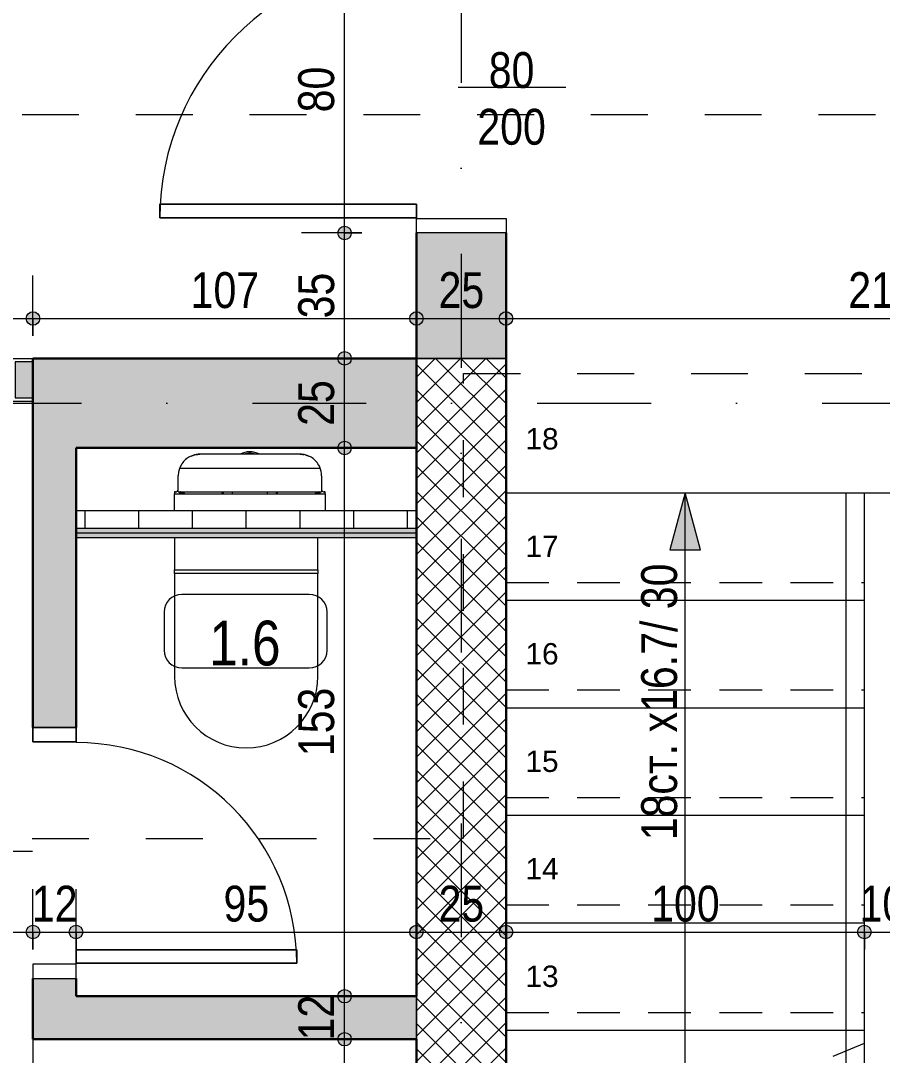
# Model space of a CAD drawing. Header units: centimetres. Extents: x -78 to 2009, y -1466 to 320.
# Drawn here: x 573.7 to 814.1, y -1096.1 to -807.3 of the extents above; entities that cross this region are included whole.
import ezdxf

# ---------------------------------------------------------------- set-up
doc = ezdxf.new("R2010")
doc.units = ezdxf.units.CM
for name, pattern in [('Dash', [31.75, 15.875, -15.875]), ('Dash dot', [79.375, 31.75, -23.8125, 0, -23.8125]), ('Overhead', [19.84375, 11.90625, -7.9375])]:
    doc.linetypes.add(name, pattern=pattern)
for name, color, linetype, lineweight in [('A-ANNO-DIMS', 7, 'Continuous', 9), ('A-ANNO-DIMS-50', 7, 'Continuous', 9), ('A-AREA-IDEN', 7, 'Continuous', 9), ('A-DETL-MBND', 7, 'Continuous', 9), ('A-DOOR', 7, 'Continuous', 9), ('A-DOOR-FRAM', 7, 'Continuous', 15), ('A-DOOR-IDEN', 7, 'Continuous', 9), ('A-FLOR', 7, 'Continuous', 9), ('A-FLOR-HRAL', 7, 'Continuous', 9), ('A-FLOR-OVHD', 7, 'Overhead', 9), ('A-GLAZ-CWMG', 7, 'Continuous', 9), ('A-WALL', 7, 'Continuous', 9), ('A-WALL-FNSH', 7, 'Continuous', 9), ('A-WALL-PATT', 7, 'Continuous', 9), ('G-ANNO-SYMB', 7, 'Continuous', 9), ('P-SANR-FIXT', 7, 'Continuous', 9), ('S-COLS', 7, 'Continuous', 9), ('S-GRID', 7, 'Continuous', 9), ('S-STRS', 7, 'Continuous', 9), ('S-STRS-ANNO', 7, 'Continuous', 9), ('S-STRS-IDEN', 7, 'Continuous', 9)]:
    doc.layers.add(name, color=color, linetype=linetype, lineweight=lineweight)
doc.styles.add('Arial', font='arial.ttf', dxfattribs={"height": 5.953125})
doc.styles.add('Arial Narrow', font='ARIALN.TTF', dxfattribs={"height": 12.5})
doc.styles.add('Arial Narrow_1', font='ARIALN.TTF', dxfattribs={"height": 10})
doc.styles.add('Arial Narrow_3', font='ARIALN.TTF', dxfattribs={"height": 10})
doc.dimstyles.new('TEC_DIM', dxfattribs={"dimscale": 30.48, "dimtxt": 10.23431, "dimasz": 0.492126, "dimexe": 0.393701, "dimexo": 0.246063, "dimgap": 0, "dimtad": 1, "dimdec": 0, "dimzin": 0, "dimdsep": 46, "dimtxsty": 'Arial Narrow_3', "dimblk1": 'DOTSMALL', "dimblk2": 'DOTSMALL', "dimsah": 1, "dimcen": 0.09, "dimazin": 0, "dimtfac": 1, "dimtdec": 4, "dimtix": 1, "dimtmove": 0, "dimatfit": 3, "dimfxl": 0, "dimtvp": 1, "dimtolj": 1, "dimtzin": 0, "dimarcsym": 0})

# ---------------------------------------------------------------- blocks, each defined once
blk = doc.blocks.new('TEC_DOOR-INT - 80x200-2358332-НИВО 1')
at = {"layer": 'A-DOOR', "lineweight": 15}
for p, q in [((32, -12.5), (35.8, -12.5)), ((32, -84.1), (32, -12.5)), ((32, -12.5), (32, -84.1)), ((35.8, -12.5), (32, -12.5)), ((35.8, -12.5), (35.8, -84.1)), ((35.8, -84.1), (35.8, -12.5)), ((35.8, -84.1), (32, -84.1)), ((32, -84.1), (35.8, -84.1))]:
    blk.add_line(p, q, dxfattribs=at)
at = {"layer": 'A-DOOR'}
blk.add_arc((35.8, -12.5), 71.6, 180, 270, dxfattribs=at)
at = {"layer": 'A-DOOR-FRAM'}
for p, q in [((-40, -12.5), (-40, 12.5)), ((-40, 12.5), (-36, 12.5)), ((-36, 12.5), (-40, 12.5)), ((-40, 12.5), (-40, -12.5)), ((-36, 12.5), (-36, -12.5)), ((-36, -12.5), (-36, 12.5)), ((36, 12.5), (40, 12.5)), ((36, -12.5), (36, 12.5)), ((36, -12.5), (36, 12.5)), ((36, 12.5), (40, 12.5)), ((40, 12.5), (40, -12.5)), ((40, 12.5), (40, -12.5)), ((-36, -12.5), (-40, -12.5)), ((-40, -12.5), (-36, -12.5)), ((40, -12.5), (36, -12.5)), ((40, -12.5), (36, -12.5))]:
    blk.add_line(p, q, dxfattribs=at)
blk = doc.blocks.new('TEC_DOOR-INT - 70x200-2358333-НИВО 1')
at = {"layer": 'A-DOOR', "lineweight": 15}
for p, q in [((27, 67.6), (27, 6)), ((30.8, 67.6), (27, 67.6)), ((27, 6), (27, 67.6)), ((27, 67.6), (30.8, 67.6)), ((30.8, 6), (30.8, 67.6)), ((30.8, 67.6), (30.8, 6)), ((27, 6), (30.8, 6)), ((30.8, 6), (27, 6))]:
    blk.add_line(p, q, dxfattribs=at)
at = {"layer": 'A-DOOR'}
blk.add_arc((30.8, 6), 61.6, 90, 180, dxfattribs=at)
at = {"layer": 'A-DOOR-FRAM'}
for p, q in [((-31, 6), (-35, 6)), ((-35, 6), (-35, -6)), ((-35, -6), (-35, 6)), ((-35, 6), (-31, 6)), ((-31, -6), (-31, 6)), ((-31, 6), (-31, -6)), ((35, 6), (31, 6)), ((31, 6), (31, -6)), ((31, 6), (31, -6)), ((35, 6), (31, 6)), ((35, -6), (35, 6)), ((35, -6), (35, 6)), ((-35, -6), (-31, -6)), ((-31, -6), (-35, -6)), ((31, -6), (35, -6)), ((31, -6), (35, -6))]:
    blk.add_line(p, q, dxfattribs=at)
blk = doc.blocks.new('WC 01 - WC-2236030-НИВО 1')
at = {"layer": 'P-SANR-FIXT'}
for p, q in [((-20, 36.7), (-20, 27.7)), ((20, 27.7), (20, 36.7)), ((-20, 27.7), (20, 27.7)), ((-20, 26.7), (-20, 27.7)), ((20, 26.7), (-20, 26.7)), ((-20, 26.7), (-20, -2)), ((20, 27.7), (20, 26.7)), ((20, -2), (20, 26.7))]:
    blk.add_line(p, q, dxfattribs=at)
blk.add_arc((0, -2), 20, 180, 360, dxfattribs=at)
blk = doc.blocks.new('СИСТЕМА ЗА ВГРАЖДАНЕ GROHE - Rapid_SL_38675001-2232490-НИВО 1')
at = {"layer": 'P-SANR-FIXT'}
for p, q in [((651.68, -928.34), (623.68, -928.34)), ((657.34, -932.34), (618.02, -932.34)), ((617.61, -938.34), (617.61, -934.34)), ((617.68, -934.34), (617.61, -934.34)), ((657.68, -934.34), (657.68, -938.34)), ((617.61, -938.84), (617.61, -938.34)), ((657.68, -938.34), (657.68, -938.84)), ((616.91, -938.84), (616.64, -938.84)), ((616.64, -938.84), (616.64, -939.34)), ((616.64, -939.34), (658.64, -939.34)), ((616.64, -944.09), (616.64, -939.34)), ((617.61, -938.84), (657.68, -938.84)), ((619.44, -939.19), (618.09, -939.19)), ((619.44, -939.34), (619.44, -939.19)), ((629.86, -938.82), (629.86, -939.34)), ((630.07, -938.82), (630.24, -938.82)), ((630.24, -938.82), (632.7, -938.82)), ((630.24, -938.82), (630.24, -939.34)), ((632.7, -938.82), (642.5, -938.82)), ((632.7, -938.82), (632.7, -939.34)), ((642.5, -938.82), (644.97, -938.82)), ((642.5, -938.82), (642.5, -939.34)), ((644.97, -938.82), (645.15, -938.82)), ((644.97, -938.82), (644.97, -939.34)), ((645.36, -939.34), (645.36, -938.82)), ((657.2, -939.19), (655.84, -939.19)), ((655.84, -939.19), (655.84, -939.34)), ((658.64, -938.84), (658.38, -938.84)), ((658.64, -939.34), (658.64, -938.84)), ((658.64, -939.34), (658.64, -944.09))]:
    blk.add_line(p, q, dxfattribs=at)
for centre, radius, start, end in [((623.68, -934.34), 6, 123.5573, 153.7897), ((623.68, -934.34), 6, 125.5088, 129.1323), ((637.64, -933.45), 5.8, 90, 117.5667), ((637.64, -933.45), 5.38, 90, 103.0464), ((637.64, -933.45), 5.8, 62.3078, 90), ((637.64, -933.45), 5.38, 76.9536, 90), ((651.68, -934.34), 6, 26.2103, 56.4427), ((651.68, -934.34), 6, 50.8677, 54.4912), ((623.68, -934.34), 6, 137.8843, 141.5756), ((651.68, -934.34), 6, 38.4244, 42.1157), ((623.68, -934.34), 6, 165.5225, 180), ((623.68, -934.34), 6, 166.7113, 167.567), ((651.68, -934.34), 6, 360, 14.4775), ((651.68, -934.34), 6, 12.433, 13.2887), ((616.91, -938.13), 0.706, 270, 352.3719), ((658.38, -938.13), 0.706, 187.6281, 270), ((617.86, -939.09), 0.25, 336.4218, 0), ((618.36, -939.09), 0.25, 90, 180), ((618.36, -939.09), 0.25, 90, 120), ((656.93, -939.09), 0.25, 60, 90), ((656.93, -939.09), 0.25, 0, 90), ((657.43, -939.09), 0.25, 180, 203.5782)]:
    blk.add_arc(centre, radius, start, end, dxfattribs=at)
for points in [[(623.68, -928.34), (623.52, -928.34), (623.19, -928.35), (622.71, -928.41), (622.23, -928.51), (621.75, -928.65), (621.27, -928.83), (620.81, -929.06), (620.51, -929.24), (620.36, -929.34)], [(621.28, -928.84), (621.39, -928.79), (621.62, -928.7), (621.96, -928.59), (622.18, -928.53), (622.3, -928.5)], [(622.64, -928.43), (622.99, -928.37), (623.33, -928.34), (623.68, -928.34)], [(651.68, -928.34), (651.8, -928.34), (652.03, -928.34), (652.37, -928.37), (652.6, -928.41), (652.72, -928.43)], [(653.06, -928.5), (653.18, -928.53), (653.41, -928.59), (653.75, -928.7), (653.97, -928.79), (654.08, -928.84)], [(657.49, -932.84), (657.48, -932.8), (657.46, -932.73), (657.43, -932.62), (657.4, -932.53), (657.37, -932.45), (657.35, -932.38), (657.34, -932.35), (657.34, -932.34), (657.34, -932.34)]]:
    blk.add_open_spline(points, degree=3, dxfattribs=at)
for points, knots in [([(655, -929.34), (654.85, -929.24), (654.55, -929.06), (654.09, -928.83), (653.61, -928.65), (652.81, -928.41), (652.17, -928.34), (651.68, -928.34)], [0, 0, 0, 0, 0.142857, 0.285714, 0.428571, 0.571429, 1, 1, 1, 1]), ([(618.02, -932.34), (618.02, -932.34), (618.02, -932.35), (618.01, -932.38), (617.99, -932.45), (617.96, -932.52), (617.94, -932.59), (617.93, -932.63), (617.9, -932.71), (617.89, -932.78), (617.87, -932.84)], [0, 0, 0, 0, 0.142857, 0.285714, 0.428571, 0.571429, 0.678571, 0.732143, 0.785714, 1, 1, 1, 1]), ([(618.3, -931.69), (618.27, -931.73), (618.23, -931.82), (618.15, -932), (618.08, -932.18), (618.03, -932.31), (618.02, -932.34), (618.02, -932.34)], [0, 0, 0, 0, 0.142857, 0.285714, 0.571429, 0.785714, 1, 1, 1, 1]), ([(657.34, -932.34), (657.34, -932.34), (657.32, -932.29), (657.26, -932.13), (657.21, -932), (657.18, -931.94), (657.14, -931.84), (657.1, -931.76), (657.06, -931.69)], [0, 0, 0, 0, 0.285714, 0.571429, 0.678571, 0.732143, 0.785714, 1, 1, 1, 1])]:
    blk.add_open_spline(points, degree=3, knots=knots, dxfattribs=at)
blk = doc.blocks.new('Rectangular Mullion - TEC_DOGRAMA_TERASI_EX-2486685-НИВО 1')
at = {"layer": 'A-GLAZ-CWMG', "true_color": 0xc0c0c0}
blk.add_hatch(color=9, dxfattribs=at).paths.add_polyline_path([(0, -5), (0, 5), (-5, 5), (-5, -5)])
at = {"layer": 'A-GLAZ-CWMG', "lineweight": 15}
for p, q in [((0, 5), (-5, 5)), ((-5, 5), (-5, -5)), ((0, -5), (0, 5)), ((-5, -5), (0, -5))]:
    blk.add_line(p, q, dxfattribs=at)
blk = doc.blocks.new('Railing - Railing-2455743-НИВО 1')
at = {"layer": 'A-FLOR-HRAL'}
for p, q in [((804.06, -939.1), (809.14, -939.1)), ((804.06, -1109.74), (804.06, -939.1)), ((809.14, -1109.74), (809.14, -939.1)), ((819.14, -939.1), (819.14, -1109.74)), ((824.22, -939.1), (824.22, -1109.74)), ((804.06, -1116.67), (804.06, -1109.74)), ((809.14, -1111.59), (809.14, -1109.74)), ((819.14, -1109.74), (819.14, -1111.59)), ((824.22, -1109.74), (824.22, -1116.67)), ((819.14, -1111.59), (809.14, -1111.59)), ((807.53, -1116.67), (804.06, -1116.67)), ((820.76, -1116.67), (807.53, -1116.67)), ((824.22, -1116.67), (820.76, -1116.67))]:
    blk.add_line(p, q, dxfattribs=at)
blk = doc.blocks.new('TEC - ДУШ КАБИНА - ДУШ 107x90 пита-2380437-НИВО 1')
at = {"layer": 'A-DETL-MBND'}
for p, q in [((107, -45), (107, 45)), ((0, -45), (107, -45))]:
    blk.add_line(p, q, dxfattribs=at)
at = {"layer": 'P-SANR-FIXT'}
for p, q in [((20, 45), (0, 45)), ((20, 45), (0, 45)), ((23.87, 11.5), (23.87, -13.5)), ((48.87, 11.5), (23.87, 11.5)), ((48.87, -13.5), (48.87, 11.5)), ((1.5, 8.5), (0, 8.5)), ((1.5, -8.5), (1.5, 8.5)), ((2.05, 1.9), (1.5, 1.9)), ((2.05, 2.31), (2.05, -2.31)), ((4.76, 2.31), (2.05, 2.31)), ((4.76, -2.31), (4.76, 2.31)), ((2.05, -1.9), (1.5, -1.9)), ((2.05, -2.31), (4.76, -2.31)), ((0, -8.5), (1.5, -8.5)), ((23.87, -13.5), (48.87, -13.5))]:
    blk.add_line(p, q, dxfattribs=at)
for centre, radius in [((24.17, 9.2), 0.22), ((25.77, 10.52), 0.22), ((26.93, 8.93), 0.22), ((28.03, 9.59), 0.22), ((28.7, 11.19), 0.22), ((30.85, 9.59), 0.22), ((33.39, 10.19), 0.22), ((35.26, 11.19), 0.22), ((35.43, 9.2), 0.22), ((37.03, 10.52), 0.22), ((38.19, 8.93), 0.22), ((39.29, 9.59), 0.22), ((39.95, 11.19), 0.22), ((42.1, 9.59), 0.22), ((42.47, 10.19), 0.22), ((44.34, 11.19), 0.22), ((44.51, 9.2), 0.22), ((46.11, 10.52), 0.22), ((47.26, 8.93), 0.22), ((48.37, 9.59), 0.22), ((24.23, 6.5), 0.22), ((27.04, 6.94), 0.22), ((28.26, 7.6), 0.22), ((29.85, 7.6), 0.22), ((29.96, 5.84), 0.22), ((31.12, 6.12), 0.22), ((34.33, 6.39), 0.22), ((34.49, 8.21), 0.22), ((35.48, 6.5), 0.22), ((38.3, 6.94), 0.22), ((39.51, 7.6), 0.22), ((41.11, 7.6), 0.22), ((41.22, 5.84), 0.22), ((42.38, 6.12), 0.22), ((43.4, 6.39), 0.22), ((43.57, 8.21), 0.22), ((44.56, 6.5), 0.22), ((47.37, 6.94), 0.22), ((48.59, 7.6), 0.22), ((24.62, 4.02), 0.22), ((30.13, 3.41), 0.22), ((31.84, 3.47), 0.22), ((32.89, 5.29), 0.22), ((33, 4.52), 0.22), ((34.93, 5.07), 0.22), ((35.04, 3.41), 0.22), ((35.87, 4.02), 0.22), ((41.38, 3.41), 0.22), ((42.08, 4.52), 0.22), ((43.09, 3.47), 0.22), ((44.01, 5.07), 0.22), ((44.12, 3.41), 0.22), ((44.14, 5.29), 0.22), ((44.95, 4.02), 0.22), ((53.5, -0.5), 4.5), ((3.95, 0), 0.19), ((24.56, 2.59), 0.22), ((24.56, 0.93), 0.22), ((26.16, 2.59), 0.22), ((27.76, 1.16), 0.22), ((27.98, 2.53), 0.22), ((29.52, 0.77), 0.22), ((30.85, 2.04), 0.22), ((31.84, 0.38), 0.22), ((32.84, 1.21), 0.22), ((33.28, 0.05), 0.22), ((35.81, 2.59), 0.22), ((35.81, 0.93), 0.22), ((37.41, 2.59), 0.22), ((39.01, 1.16), 0.22), ((39.23, 2.53), 0.22), ((40.78, 0.77), 0.22), ((41.92, 1.21), 0.22), ((42.1, 2.04), 0.22), ((42.36, 0.05), 0.22), ((43.09, 0.38), 0.22), ((44.89, 2.59), 0.22), ((44.89, 0.93), 0.22), ((46.49, 2.59), 0.22), ((48.09, 1.16), 0.22), ((48.31, 2.53), 0.22), ((24.01, -0.35), 0.22), ((24.17, -2.33), 0.22), ((25.11, -0.39), 0.22), ((25.77, -1.01), 0.22), ((26.93, -2.61), 0.22), ((27.76, -1.49), 0.22), ((28.03, -1.94), 0.22), ((28.7, -0.35), 0.22), ((29.14, -1.49), 0.22), ((30.35, -1.49), 0.22), ((30.85, -1.95), 0.22), ((32.39, -1.49), 0.22), ((33.39, -1.34), 0.22), ((35.26, -0.35), 0.22), ((35.43, -2.33), 0.22), ((36.37, -0.39), 0.22), ((37.03, -1.01), 0.22), ((38.19, -2.61), 0.22), ((39.01, -1.49), 0.22), ((39.29, -1.94), 0.22), ((39.95, -0.35), 0.22), ((40.39, -1.49), 0.22), ((41.6, -1.49), 0.22), ((42.1, -1.95), 0.22), ((42.47, -1.34), 0.22), ((43.65, -1.49), 0.22), ((44.34, -0.35), 0.22), ((44.51, -2.33), 0.22), ((45.44, -0.39), 0.22), ((46.11, -1.01), 0.22), ((47.26, -2.61), 0.22), ((48.09, -1.49), 0.22), ((48.37, -1.94), 0.22), ((24.23, -5.03), 0.22), ((27.04, -4.59), 0.22), ((28.26, -3.93), 0.22), ((29.85, -3.93), 0.22), ((29.96, -5.69), 0.22), ((31.12, -5.42), 0.22), ((34.33, -5.14), 0.22), ((34.49, -3.32), 0.22), ((35.48, -5.03), 0.22), ((38.3, -4.59), 0.22), ((39.51, -3.93), 0.22), ((41.11, -3.93), 0.22), ((41.22, -5.69), 0.22), ((42.38, -5.42), 0.22), ((43.4, -5.14), 0.22), ((43.57, -3.32), 0.22), ((44.56, -5.03), 0.22), ((47.37, -4.59), 0.22), ((48.59, -3.93), 0.22), ((24.62, -7.51), 0.22), ((30.13, -8.12), 0.22), ((31.84, -8.06), 0.22), ((32.89, -6.24), 0.22), ((33, -7.01), 0.22), ((34.93, -6.46), 0.22), ((35.04, -8.12), 0.22), ((35.87, -7.51), 0.22), ((41.38, -8.12), 0.22), ((42.08, -7.01), 0.22), ((43.09, -8.06), 0.22), ((44.01, -6.46), 0.22), ((44.12, -8.12), 0.22), ((44.14, -6.24), 0.22), ((44.95, -7.51), 0.22), ((24.56, -8.94), 0.22), ((24.56, -10.6), 0.22), ((26.16, -8.94), 0.22), ((27.76, -10.38), 0.22), ((27.98, -9), 0.22), ((29.52, -10.76), 0.22), ((30.85, -9.5), 0.22), ((31.84, -11.15), 0.22), ((32.84, -10.32), 0.22), ((33.28, -11.48), 0.22), ((35.81, -8.94), 0.22), ((35.81, -10.6), 0.22), ((37.41, -8.94), 0.22), ((39.01, -10.38), 0.22), ((39.23, -9), 0.22), ((40.78, -10.76), 0.22), ((41.92, -10.32), 0.22), ((42.1, -9.5), 0.22), ((42.36, -11.48), 0.22), ((43.09, -11.15), 0.22), ((44.89, -8.94), 0.22), ((44.89, -10.6), 0.22), ((46.49, -8.94), 0.22), ((48.09, -10.38), 0.22), ((48.31, -9), 0.22), ((25.11, -11.92), 0.22), ((27.76, -13.02), 0.22), ((29.14, -13.02), 0.22), ((30.35, -13.02), 0.22), ((32.39, -13.02), 0.22), ((36.37, -11.92), 0.22), ((39.01, -13.02), 0.22), ((40.39, -13.02), 0.22), ((41.6, -13.02), 0.22), ((43.65, -13.02), 0.22), ((45.44, -11.92), 0.22), ((48.09, -13.02), 0.22)]:
    blk.add_circle(centre, radius, dxfattribs=at)
for centre, start, end in [((24.01, 11.19), 229.8884, 130.1116), ((49.03, 11.19), 137.3417, 222.6583), ((23.68, 5.07), 329.3889, 30.6111), ((23.79, 3.41), 290.8766, 69.1234), ((49.03, -0.35), 137.3417, 222.6583), ((23.68, -6.46), 329.3889, 30.6111), ((23.79, -8.12), 290.8766, 69.1234)]:
    blk.add_arc(centre, 0.22, start, end, dxfattribs=at)
blk = doc.blocks.new('TEC_ROOM_TAG - TEC_ROOM_TAG-32046-НИВО 1')
at = {"layer": 'A-AREA-IDEN'}
for p, q in [((0.3718, 0.1968), (-0.3391, 0.1968)), ((-0.4391, 0.0968), (-0.4391, -0.1143)), ((0.4718, -0.1143), (0.4718, 0.0968)), ((-0.3391, -0.2143), (0.3718, -0.2143))]:
    blk.add_line(p, q, dxfattribs=at)
for centre, start, end in [((-0.3391, 0.0968), 90, 180), ((0.3718, 0.0968), 360, 90), ((-0.3391, -0.1143), 180, 270), ((0.3718, -0.1143), 270, 360)]:
    blk.add_arc(centre, 0.1, start, end, dxfattribs=at)
blk = doc.blocks.new('TEC_DOOR_TAG - TEC_DOOR_TAG-22318-НИВО 1')
at = {"layer": 'A-DOOR-IDEN'}
blk.add_line((-0.0145, -0.0167), (-0.0145, 0.5833), dxfattribs=at)
blk = doc.blocks.new('DIMBLOCK52-НИВО 1')
at = {"layer": 'A-ANNO-DIMS-50', "transparency": 16777216}
h = blk.add_hatch(color=256, dxfattribs=at)
edge = h.paths.add_edge_path()
edge.add_arc((124.14, -1408.87), 1.88, 0, 360)
h = blk.add_hatch(color=256, dxfattribs=at)
edge = h.paths.add_edge_path()
edge.add_arc((1799.14, -1408.87), 1.88, 0, 360)
for p, q in [((1799.14, -821.59), (1799.14, -1420.87)), ((1799.14, -1408.87), (1799.14, -821.59)), ((124.14, -954.09), (124.14, -1420.87)), ((124.14, -1408.87), (124.14, -954.09)), ((124.14, -1408.87), (1799.14, -1408.87))]:
    blk.add_line(p, q, dxfattribs=at)
for centre in [(124.14, -1408.87), (1799.14, -1408.87)]:
    blk.add_circle(centre, 1.88, dxfattribs=at)
at = {"layer": 'A-ANNO-DIMS-50', "color": 0, "transparency": 16777216, "insert": (948.97, -1395.94), "char_height": 10, "width": 30.4105, "attachment_point": 1, "line_spacing_factor": 0.974696, "style": 'Arial Narrow_3'}
blk.add_mtext('1675', dxfattribs=at)
blk = doc.blocks.new('_DotSmall')
at = {"color": 0, "linetype": 'ByBlock', "const_width": 0.5}
blk.add_lwpolyline([(-0.0625, 0, 1), (0.0625, 0, 1)], format="xyb", close=True, dxfattribs=at)
blk = doc.blocks.new('DIMBLOCK189-НИВО 1')
at = {"layer": 'A-ANNO-DIMS-50', "transparency": 16777216}
h = blk.add_hatch(color=256, dxfattribs=at)
edge = h.paths.add_edge_path()
edge.add_arc((664.09, -1091.59), 1.88, 0, 360)
h = blk.add_hatch(color=256, dxfattribs=at)
edge = h.paths.add_edge_path()
edge.add_arc((664.09, -1181.59), 1.88, 0, 360)
for p, q in [((668.93, -1091.59), (652.09, -1091.59)), ((664.09, -1181.59), (664.09, -1091.59)), ((664.09, -1091.59), (668.93, -1091.59)), ((668.93, -1181.59), (652.09, -1181.59)), ((664.09, -1181.59), (668.93, -1181.59))]:
    blk.add_line(p, q, dxfattribs=at)
for centre in [(664.09, -1091.59), (664.09, -1181.59)]:
    blk.add_circle(centre, 1.88, dxfattribs=at)
at = {"layer": 'A-ANNO-DIMS-50', "color": 0, "transparency": 16777216, "insert": (651.16, -1142.92), "char_height": 10, "width": 15.2053, "attachment_point": 1, "rotation": 90, "line_spacing_factor": 0.974696, "style": 'Arial Narrow_3'}
blk.add_mtext('90', dxfattribs=at)
blk = doc.blocks.new('DIMBLOCK190-НИВО 1')
at = {"layer": 'A-ANNO-DIMS-50', "transparency": 16777216}
h = blk.add_hatch(color=256, dxfattribs=at)
edge = h.paths.add_edge_path()
edge.add_arc((664.09, -1079.59), 1.88, 0, 360)
h = blk.add_hatch(color=256, dxfattribs=at)
edge = h.paths.add_edge_path()
edge.add_arc((664.09, -1091.59), 1.88, 0, 360)
for p, q in [((668.93, -1079.59), (652.09, -1079.59)), ((664.09, -1091.59), (664.09, -1079.59)), ((664.09, -1079.59), (668.93, -1079.59)), ((668.93, -1091.59), (652.09, -1091.59)), ((664.09, -1091.59), (668.93, -1091.59))]:
    blk.add_line(p, q, dxfattribs=at)
for centre in [(664.09, -1079.59), (664.09, -1091.59)]:
    blk.add_circle(centre, 1.88, dxfattribs=at)
at = {"layer": 'A-ANNO-DIMS-50', "color": 0, "transparency": 16777216, "insert": (651.16, -1091.92), "char_height": 10, "width": 15.2053, "attachment_point": 1, "rotation": 90, "line_spacing_factor": 0.974696, "style": 'Arial Narrow_3'}
blk.add_mtext('12', dxfattribs=at)
blk = doc.blocks.new('DIMBLOCK191-НИВО 1')
at = {"layer": 'A-ANNO-DIMS-50', "transparency": 16777216}
h = blk.add_hatch(color=256, dxfattribs=at)
edge = h.paths.add_edge_path()
edge.add_arc((664.09, -926.59), 1.88, 0, 360)
h = blk.add_hatch(color=256, dxfattribs=at)
edge = h.paths.add_edge_path()
edge.add_arc((664.09, -1079.59), 1.88, 0, 360)
for p, q in [((668.93, -926.59), (652.09, -926.59)), ((664.09, -1079.59), (664.09, -926.59)), ((664.09, -926.59), (668.93, -926.59)), ((668.93, -1079.59), (652.09, -1079.59)), ((664.09, -1079.59), (668.93, -1079.59))]:
    blk.add_line(p, q, dxfattribs=at)
for centre in [(664.09, -926.59), (664.09, -1079.59)]:
    blk.add_circle(centre, 1.88, dxfattribs=at)
at = {"layer": 'A-ANNO-DIMS-50', "color": 0, "transparency": 16777216, "insert": (651.16, -1012.59), "char_height": 10, "width": 22.8079, "attachment_point": 1, "rotation": 90, "line_spacing_factor": 0.974696, "style": 'Arial Narrow_3'}
blk.add_mtext('153', dxfattribs=at)
blk = doc.blocks.new('DIMBLOCK192-НИВО 1')
at = {"layer": 'A-ANNO-DIMS-50', "transparency": 16777216}
h = blk.add_hatch(color=256, dxfattribs=at)
edge = h.paths.add_edge_path()
edge.add_arc((664.09, -901.59), 1.88, 0, 360)
h = blk.add_hatch(color=256, dxfattribs=at)
edge = h.paths.add_edge_path()
edge.add_arc((664.09, -926.59), 1.88, 0, 360)
for p, q in [((668.93, -901.59), (652.09, -901.59)), ((664.09, -926.59), (664.09, -901.59)), ((664.09, -901.59), (668.93, -901.59)), ((668.93, -926.59), (652.09, -926.59)), ((664.09, -926.59), (668.93, -926.59))]:
    blk.add_line(p, q, dxfattribs=at)
for centre in [(664.09, -901.59), (664.09, -926.59)]:
    blk.add_circle(centre, 1.88, dxfattribs=at)
at = {"layer": 'A-ANNO-DIMS-50', "color": 0, "transparency": 16777216, "insert": (651.16, -920.42), "char_height": 10, "width": 15.2053, "attachment_point": 1, "rotation": 90, "line_spacing_factor": 0.974696, "style": 'Arial Narrow_3'}
blk.add_mtext('25', dxfattribs=at)
blk = doc.blocks.new('DIMBLOCK193-НИВО 1')
at = {"layer": 'A-ANNO-DIMS-50', "transparency": 16777216}
h = blk.add_hatch(color=256, dxfattribs=at)
edge = h.paths.add_edge_path()
edge.add_arc((664.09, -866.59), 1.88, 0, 360)
h = blk.add_hatch(color=256, dxfattribs=at)
edge = h.paths.add_edge_path()
edge.add_arc((664.09, -901.59), 1.88, 0, 360)
for p, q in [((668.93, -866.59), (652.09, -866.59)), ((664.09, -901.59), (664.09, -866.59)), ((664.09, -866.59), (668.93, -866.59)), ((668.93, -901.59), (652.09, -901.59)), ((664.09, -901.59), (668.93, -901.59))]:
    blk.add_line(p, q, dxfattribs=at)
for centre in [(664.09, -866.59), (664.09, -901.59)]:
    blk.add_circle(centre, 1.88, dxfattribs=at)
at = {"layer": 'A-ANNO-DIMS-50', "color": 0, "transparency": 16777216, "insert": (651.16, -890.42), "char_height": 10, "width": 15.2053, "attachment_point": 1, "rotation": 90, "line_spacing_factor": 0.974696, "style": 'Arial Narrow_3'}
blk.add_mtext('35', dxfattribs=at)
blk = doc.blocks.new('DIMBLOCK194-НИВО 1')
at = {"layer": 'A-ANNO-DIMS-50', "transparency": 16777216}
h = blk.add_hatch(color=256, dxfattribs=at)
edge = h.paths.add_edge_path()
edge.add_arc((664.09, -786.59), 1.88, 0, 360)
h = blk.add_hatch(color=256, dxfattribs=at)
edge = h.paths.add_edge_path()
edge.add_arc((664.09, -866.59), 1.88, 0, 360)
for p, q in [((668.93, -786.59), (652.09, -786.59)), ((664.09, -866.59), (664.09, -786.59)), ((664.09, -786.59), (668.93, -786.59)), ((668.93, -866.59), (652.09, -866.59)), ((664.09, -866.59), (668.93, -866.59))]:
    blk.add_line(p, q, dxfattribs=at)
for centre in [(664.09, -786.59), (664.09, -866.59)]:
    blk.add_circle(centre, 1.88, dxfattribs=at)
at = {"layer": 'A-ANNO-DIMS-50', "color": 0, "transparency": 16777216, "insert": (651.16, -832.92), "char_height": 10, "width": 15.2053, "attachment_point": 1, "rotation": 90, "line_spacing_factor": 0.974696, "style": 'Arial Narrow_3'}
blk.add_mtext('80', dxfattribs=at)
blk = doc.blocks.new('DIMBLOCK220-НИВО 1')
at = {"layer": 'A-ANNO-DIMS-50', "transparency": 16777216}
h = blk.add_hatch(color=256, dxfattribs=at)
edge = h.paths.add_edge_path()
edge.add_arc((249.14, -1061.66), 1.88, 0, 360)
h = blk.add_hatch(color=256, dxfattribs=at)
edge = h.paths.add_edge_path()
edge.add_arc((577.14, -1061.66), 1.88, 0, 360)
for p, q in [((249.14, -1066.51), (249.14, -1049.66)), ((577.14, -1066.51), (577.14, -1049.66)), ((249.14, -1061.66), (577.14, -1061.66)), ((249.14, -1061.66), (249.14, -1066.51)), ((577.14, -1061.66), (577.14, -1066.51))]:
    blk.add_line(p, q, dxfattribs=at)
for centre in [(249.14, -1061.66), (577.14, -1061.66)]:
    blk.add_circle(centre, 1.88, dxfattribs=at)
at = {"layer": 'A-ANNO-DIMS-50', "color": 0, "transparency": 16777216, "insert": (403.64, -1048.74), "char_height": 10, "width": 22.8079, "attachment_point": 1, "line_spacing_factor": 0.974696, "style": 'Arial Narrow_3'}
blk.add_mtext('328', dxfattribs=at)
blk = doc.blocks.new('DIMBLOCK221-НИВО 1')
at = {"layer": 'A-ANNO-DIMS-50', "transparency": 16777216}
h = blk.add_hatch(color=256, dxfattribs=at)
edge = h.paths.add_edge_path()
edge.add_arc((577.14, -1061.66), 1.88, 0, 360)
h = blk.add_hatch(color=256, dxfattribs=at)
edge = h.paths.add_edge_path()
edge.add_arc((589.14, -1061.66), 1.88, 0, 360)
for p, q in [((577.14, -1066.51), (577.14, -1049.66)), ((589.14, -1066.51), (589.14, -1049.66)), ((577.14, -1061.66), (589.14, -1061.66)), ((577.14, -1061.66), (577.14, -1066.51)), ((589.14, -1061.66), (589.14, -1066.51))]:
    blk.add_line(p, q, dxfattribs=at)
for centre in [(577.14, -1061.66), (589.14, -1061.66)]:
    blk.add_circle(centre, 1.88, dxfattribs=at)
at = {"layer": 'A-ANNO-DIMS-50', "color": 0, "transparency": 16777216, "insert": (576.81, -1048.74), "char_height": 10, "width": 15.2053, "attachment_point": 1, "line_spacing_factor": 0.974696, "style": 'Arial Narrow_3'}
blk.add_mtext('12', dxfattribs=at)
blk = doc.blocks.new('DIMBLOCK222-НИВО 1')
at = {"layer": 'A-ANNO-DIMS-50', "transparency": 16777216}
h = blk.add_hatch(color=256, dxfattribs=at)
edge = h.paths.add_edge_path()
edge.add_arc((589.14, -1061.66), 1.88, 0, 360)
h = blk.add_hatch(color=256, dxfattribs=at)
edge = h.paths.add_edge_path()
edge.add_arc((684.14, -1061.66), 1.88, 0, 360)
for p, q in [((589.14, -1066.51), (589.14, -1049.66)), ((684.14, -1066.51), (684.14, -1049.66)), ((589.14, -1061.66), (684.14, -1061.66)), ((589.14, -1061.66), (589.14, -1066.51)), ((684.14, -1061.66), (684.14, -1066.51))]:
    blk.add_line(p, q, dxfattribs=at)
for centre in [(589.14, -1061.66), (684.14, -1061.66)]:
    blk.add_circle(centre, 1.88, dxfattribs=at)
at = {"layer": 'A-ANNO-DIMS-50', "color": 0, "transparency": 16777216, "insert": (630.31, -1048.74), "char_height": 10, "width": 15.2053, "attachment_point": 1, "line_spacing_factor": 0.974696, "style": 'Arial Narrow_3'}
blk.add_mtext('95', dxfattribs=at)
blk = doc.blocks.new('DIMBLOCK223-НИВО 1')
at = {"layer": 'A-ANNO-DIMS-50', "transparency": 16777216}
h = blk.add_hatch(color=256, dxfattribs=at)
edge = h.paths.add_edge_path()
edge.add_arc((684.14, -1061.66), 1.88, 0, 360)
h = blk.add_hatch(color=256, dxfattribs=at)
edge = h.paths.add_edge_path()
edge.add_arc((709.14, -1061.66), 1.88, 0, 360)
for p, q in [((684.14, -1066.51), (684.14, -1049.66)), ((709.14, -1066.51), (709.14, -1049.66)), ((684.14, -1061.66), (709.14, -1061.66)), ((684.14, -1061.66), (684.14, -1066.51)), ((709.14, -1061.66), (709.14, -1066.51))]:
    blk.add_line(p, q, dxfattribs=at)
for centre in [(684.14, -1061.66), (709.14, -1061.66)]:
    blk.add_circle(centre, 1.88, dxfattribs=at)
at = {"layer": 'A-ANNO-DIMS-50', "color": 0, "transparency": 16777216, "insert": (690.31, -1048.74), "char_height": 10, "width": 15.2053, "attachment_point": 1, "line_spacing_factor": 0.974696, "style": 'Arial Narrow_3'}
blk.add_mtext('25', dxfattribs=at)
blk = doc.blocks.new('DIMBLOCK224-НИВО 1')
at = {"layer": 'A-ANNO-DIMS-50', "transparency": 16777216}
h = blk.add_hatch(color=256, dxfattribs=at)
edge = h.paths.add_edge_path()
edge.add_arc((709.14, -1061.66), 1.88, 0, 360)
h = blk.add_hatch(color=256, dxfattribs=at)
edge = h.paths.add_edge_path()
edge.add_arc((809.14, -1061.66), 1.88, 0, 360)
for p, q in [((709.14, -1066.51), (709.14, -1049.66)), ((809.14, -1066.51), (809.14, -1049.66)), ((709.14, -1061.66), (809.14, -1061.66)), ((709.14, -1061.66), (709.14, -1066.51)), ((809.14, -1061.66), (809.14, -1066.51))]:
    blk.add_line(p, q, dxfattribs=at)
for centre in [(709.14, -1061.66), (809.14, -1061.66)]:
    blk.add_circle(centre, 1.88, dxfattribs=at)
at = {"layer": 'A-ANNO-DIMS-50', "color": 0, "transparency": 16777216, "insert": (749.64, -1048.74), "char_height": 10, "width": 22.8079, "attachment_point": 1, "line_spacing_factor": 0.974696, "style": 'Arial Narrow_3'}
blk.add_mtext('100', dxfattribs=at)
blk = doc.blocks.new('DIMBLOCK225-НИВО 1')
at = {"layer": 'A-ANNO-DIMS-50', "transparency": 16777216}
h = blk.add_hatch(color=256, dxfattribs=at)
edge = h.paths.add_edge_path()
edge.add_arc((809.14, -1061.66), 1.88, 0, 360)
h = blk.add_hatch(color=256, dxfattribs=at)
edge = h.paths.add_edge_path()
edge.add_arc((819.14, -1061.66), 1.88, 0, 360)
for p, q in [((809.14, -1066.51), (809.14, -1049.66)), ((819.14, -1066.51), (819.14, -1049.66)), ((809.14, -1061.66), (819.14, -1061.66)), ((809.14, -1061.66), (809.14, -1066.51)), ((819.14, -1061.66), (819.14, -1066.51))]:
    blk.add_line(p, q, dxfattribs=at)
for centre in [(809.14, -1061.66), (819.14, -1061.66)]:
    blk.add_circle(centre, 1.88, dxfattribs=at)
at = {"layer": 'A-ANNO-DIMS-50', "color": 0, "transparency": 16777216, "insert": (807.81, -1048.74), "char_height": 10, "width": 15.2053, "attachment_point": 1, "line_spacing_factor": 0.974696, "style": 'Arial Narrow_3'}
blk.add_mtext('10', dxfattribs=at)
blk = doc.blocks.new('DIMBLOCK258-НИВО 1')
at = {"layer": 'A-ANNO-DIMS-50', "transparency": 16777216}
h = blk.add_hatch(color=256, dxfattribs=at)
edge = h.paths.add_edge_path()
edge.add_arc((309.14, -890.45), 1.88, 0, 360)
h = blk.add_hatch(color=256, dxfattribs=at)
edge = h.paths.add_edge_path()
edge.add_arc((577.14, -890.45), 1.88, 0, 360)
for p, q in [((309.14, -895.3), (309.14, -878.45)), ((577.14, -895.3), (577.14, -878.45)), ((309.14, -890.45), (577.14, -890.45)), ((309.14, -890.45), (309.14, -895.3)), ((577.14, -890.45), (577.14, -895.3))]:
    blk.add_line(p, q, dxfattribs=at)
for centre in [(309.14, -890.45), (577.14, -890.45)]:
    blk.add_circle(centre, 1.88, dxfattribs=at)
at = {"layer": 'A-ANNO-DIMS-50', "color": 0, "transparency": 16777216, "insert": (433.64, -877.53), "char_height": 10, "width": 22.8079, "attachment_point": 1, "line_spacing_factor": 0.974696, "style": 'Arial Narrow_3'}
blk.add_mtext('268', dxfattribs=at)
blk = doc.blocks.new('DIMBLOCK259-НИВО 1')
at = {"layer": 'A-ANNO-DIMS-50', "transparency": 16777216}
h = blk.add_hatch(color=256, dxfattribs=at)
edge = h.paths.add_edge_path()
edge.add_arc((577.14, -890.45), 1.88, 0, 360)
h = blk.add_hatch(color=256, dxfattribs=at)
edge = h.paths.add_edge_path()
edge.add_arc((684.14, -890.45), 1.88, 0, 360)
for p, q in [((577.14, -895.3), (577.14, -878.45)), ((684.14, -895.3), (684.14, -878.45)), ((577.14, -890.45), (684.14, -890.45)), ((577.14, -890.45), (577.14, -895.3)), ((684.14, -890.45), (684.14, -895.3))]:
    blk.add_line(p, q, dxfattribs=at)
for centre in [(577.14, -890.45), (684.14, -890.45)]:
    blk.add_circle(centre, 1.88, dxfattribs=at)
at = {"layer": 'A-ANNO-DIMS-50', "color": 0, "transparency": 16777216, "insert": (621.14, -877.53), "char_height": 10, "width": 22.8079, "attachment_point": 1, "line_spacing_factor": 0.974696, "style": 'Arial Narrow_3'}
blk.add_mtext('107', dxfattribs=at)
blk = doc.blocks.new('DIMBLOCK260-НИВО 1')
at = {"layer": 'A-ANNO-DIMS-50', "transparency": 16777216}
h = blk.add_hatch(color=256, dxfattribs=at)
edge = h.paths.add_edge_path()
edge.add_arc((684.14, -890.45), 1.88, 0, 360)
h = blk.add_hatch(color=256, dxfattribs=at)
edge = h.paths.add_edge_path()
edge.add_arc((709.14, -890.45), 1.88, 0, 360)
for p, q in [((684.14, -895.3), (684.14, -878.45)), ((709.14, -895.3), (709.14, -878.45)), ((684.14, -890.45), (709.14, -890.45)), ((684.14, -890.45), (684.14, -895.3)), ((709.14, -890.45), (709.14, -895.3))]:
    blk.add_line(p, q, dxfattribs=at)
for centre in [(684.14, -890.45), (709.14, -890.45)]:
    blk.add_circle(centre, 1.88, dxfattribs=at)
at = {"layer": 'A-ANNO-DIMS-50', "color": 0, "transparency": 16777216, "insert": (690.31, -877.53), "char_height": 10, "width": 15.2053, "attachment_point": 1, "line_spacing_factor": 0.974696, "style": 'Arial Narrow_3'}
blk.add_mtext('25', dxfattribs=at)
blk = doc.blocks.new('DIMBLOCK261-НИВО 1')
at = {"layer": 'A-ANNO-DIMS-50', "transparency": 16777216}
h = blk.add_hatch(color=256, dxfattribs=at)
edge = h.paths.add_edge_path()
edge.add_arc((709.14, -890.45), 1.88, 0, 360)
h = blk.add_hatch(color=256, dxfattribs=at)
edge = h.paths.add_edge_path()
edge.add_arc((919.14, -890.45), 1.88, 0, 360)
for p, q in [((709.14, -895.3), (709.14, -878.45)), ((919.14, -894.09), (919.14, -878.45)), ((709.14, -890.45), (919.14, -890.45)), ((709.14, -890.45), (709.14, -895.3)), ((919.14, -890.45), (919.14, -894.09))]:
    blk.add_line(p, q, dxfattribs=at)
for centre in [(709.14, -890.45), (919.14, -890.45)]:
    blk.add_circle(centre, 1.88, dxfattribs=at)
at = {"layer": 'A-ANNO-DIMS-50', "color": 0, "transparency": 16777216, "insert": (804.64, -877.53), "char_height": 10, "width": 22.8079, "attachment_point": 1, "line_spacing_factor": 0.974696, "style": 'Arial Narrow_3'}
blk.add_mtext('210', dxfattribs=at)

msp = doc.modelspace()

# ---------------------------------------------------------------- hatches: boundary and pattern name
at = {"layer": 'A-WALL-PATT', "true_color": 0x808080}
h = msp.add_hatch(color=8, dxfattribs=at)
h.paths.add_polyline_path([(686.23, -901.59), (709.14, -901.59), (709.14, -866.59), (684.14, -866.59), (684.14, -901.59)])
h.paths.add_polyline_path([(709.14, -786.59), (709.14, -746.59), (684.14, -746.59), (684.14, -786.59)])
for points in [[(660.02, -926.59), (684.14, -926.59), (684.14, -901.59), (577.14, -901.59), (577.14, -926.59), (646.92, -926.59)], [(633.81, -1091.59), (684.14, -1091.59), (684.14, -1079.59), (589.14, -1079.59), (589.14, -1091.59)]]:
    msp.add_hatch(color=8, dxfattribs=at).paths.add_polyline_path(points)
h = msp.add_hatch(color=8, dxfattribs=at)
h.paths.add_polyline_path([(589.14, -1091.59), (589.14, -1074.59), (577.14, -1074.59), (577.14, -1091.59)])
h.paths.add_polyline_path([(581.39, -1004.59), (589.14, -1004.59), (589.14, -926.59), (577.14, -926.59), (577.14, -1004.59)])
at = {"layer": 'A-WALL-PATT'}
h = msp.add_hatch(dxfattribs=at)
h.set_pattern_fill('FP1_7', color=256, angle=-90, style=0, pattern_type=2)
h.set_pattern_definition([(90, (636.643, -951.587), (-15, -5e-14), [])])
h.paths.add_polyline_path([(660.02, -949.09), (684.14, -949.09), (684.14, -944.09), (589.14, -944.09), (589.14, -949.09), (646.92, -949.09)])
at = {"layer": 'A-WALL-PATT', "lineweight": 5, "true_color": 0xffff80}
msp.add_hatch(color=51, dxfattribs=at).paths.add_polyline_path([(660.02, -950.34), (684.14, -950.34), (684.14, -949.09), (589.14, -949.09), (589.14, -950.34), (646.92, -950.34)])
at = {"layer": 'A-WALL-PATT', "true_color": 0xffff80}
msp.add_hatch(color=51, dxfattribs=at).paths.add_polyline_path([(684.14, -951.59), (684.14, -950.34), (589.14, -950.34), (589.14, -951.59), (660.02, -951.59)])
at = {"layer": 'S-COLS'}
h = msp.add_hatch(dxfattribs=at)
h.set_pattern_fill('FP1_11', color=256, style=0, pattern_type=2)
h.set_pattern_definition([(45, (0, 0), (-3.535534, 3.535534), []), (135, (0, 0), (-3.535534, -3.535534), [])])
h.paths.add_polyline_path([(684.14, -1236.59), (709.14, -1236.59), (709.14, -901.59), (684.14, -901.59), (684.14, -1221.59)])
at = {"layer": 'S-STRS-ANNO'}
msp.add_hatch(color=256, dxfattribs=at).paths.add_polyline_path([(754.89, -954.97), (763.4, -954.97), (759.14, -939.1)])

# ---------------------------------------------------------------- linework, layer by layer
at = {"layer": 'A-FLOR'}
for p, q in [((309.14, -901.59), (577.14, -901.59)), ((577.14, -913.59), (309.14, -913.59)), ((709.14, -939.1), (919.14, -939.1))]:
    msp.add_line(p, q, dxfattribs=at)
at = {"layer": 'A-FLOR-OVHD'}
for p, q in [((709.14, -964.1), (809.14, -964.1)), ((709.14, -994.1), (809.14, -994.1)), ((709.14, -1024.1), (809.14, -1024.1)), ((709.14, -1054.1), (809.14, -1054.1)), ((709.14, -1084.1), (809.14, -1084.1)), ((709.14, -1135.14), (809.14, -1092.66))]:
    msp.add_line(p, q, dxfattribs=at)
at = {"layer": 'A-WALL', "lineweight": 30}
for p, q in [((684.14, -866.59), (684.14, -926.59)), ((709.14, -901.59), (709.14, -866.59)), ((684.14, -901.59), (577.14, -901.59)), ((577.14, -901.59), (577.14, -1004.59)), ((589.14, -926.59), (684.14, -926.59)), ((589.14, -1004.59), (589.14, -926.59)), ((577.14, -1074.59), (577.14, -1091.59)), ((589.14, -1079.59), (589.14, -1074.59)), ((684.14, -1079.59), (589.14, -1079.59)), ((577.14, -1091.59), (684.14, -1091.59))]:
    msp.add_line(p, q, dxfattribs=at)
at = {"layer": 'A-WALL'}
for p, q in [((684.14, -901.59), (709.14, -901.59)), ((684.14, -944.09), (589.14, -944.09)), ((684.14, -949.09), (684.14, -944.09)), ((684.14, -949.09), (589.14, -949.09)), ((684.14, -950.34), (589.14, -950.34)), ((684.14, -1091.59), (684.14, -1079.59))]:
    msp.add_line(p, q, dxfattribs=at)
at = {"layer": 'A-WALL-FNSH'}
for p, q in [((684.14, -951.59), (684.14, -949.09)), ((589.14, -951.59), (684.14, -951.59))]:
    msp.add_line(p, q, dxfattribs=at)
at = {"layer": 'G-ANNO-SYMB', "linetype": 'Dash', "lineweight": 18}
for p, q in [((-60.91, -833.55), (1988.27, -833.55)), ((697.27, -905.76), (927.59, -905.76)), ((697.27, -1035.55), (697.27, -905.76)), ((-58.13, -1035.55), (697.27, -1035.55))]:
    msp.add_line(p, q, dxfattribs=at)
at = {"layer": 'S-COLS', "lineweight": 30}
for p, q in [((684.14, -901.59), (684.14, -1079.59)), ((709.14, -1236.59), (709.14, -901.59)), ((684.14, -1091.59), (684.14, -1221.59))]:
    msp.add_line(p, q, dxfattribs=at)
at = {"layer": 'S-COLS'}
for p, q in [((709.14, -901.59), (684.14, -901.59)), ((684.14, -1079.59), (684.14, -1091.59))]:
    msp.add_line(p, q, dxfattribs=at)
at = {"layer": 'S-GRID', "color": 1, "linetype": 'Dash dot', "lineweight": 18, "true_color": 0xff0000}
for p, q in [((696.64, 160.73), (696.64, -1310.92)), ((82.05, -914.09), (1840.98, -914.09))]:
    msp.add_line(p, q, dxfattribs=at)
at = {"layer": 'S-STRS'}
for p, q in [((709.14, -939.1), (809.14, -939.1)), ((809.14, -969.1), (809.14, -939.1)), ((709.14, -969.1), (809.14, -969.1)), ((709.14, -969.1), (809.14, -969.1)), ((809.14, -999.1), (809.14, -969.1)), ((709.14, -999.1), (809.14, -999.1)), ((709.14, -999.1), (809.14, -999.1)), ((809.14, -1029.1), (809.14, -999.1)), ((709.14, -1029.1), (809.14, -1029.1)), ((709.14, -1029.1), (809.14, -1029.1)), ((809.14, -1059.1), (809.14, -1029.1)), ((709.14, -1059.1), (809.14, -1059.1)), ((709.14, -1059.1), (809.14, -1059.1)), ((809.14, -1089.1), (809.14, -1059.1)), ((709.14, -1089.1), (809.14, -1089.1)), ((709.14, -1089.1), (809.14, -1089.1)), ((809.14, -1098.1), (809.14, -1089.1))]:
    msp.add_line(p, q, dxfattribs=at)
at = {"layer": 'S-STRS-ANNO'}
for p, q in [((759.14, -939.1), (754.89, -954.97)), ((759.14, -969.1), (759.14, -939.1)), ((763.4, -954.97), (759.14, -939.1)), ((754.89, -954.97), (763.4, -954.97)), ((759.14, -999.1), (759.14, -969.1)), ((759.14, -1029.1), (759.14, -999.1)), ((759.14, -1059.1), (759.14, -1029.1)), ((759.14, -1089.1), (759.14, -1059.1)), ((759.14, -1111.59), (759.14, -1089.1))]:
    msp.add_line(p, q, dxfattribs=at)

# ---------------------------------------------------------------- block references
at = {"layer": 'A-AREA-IDEN', "xscale": 49.99999999999998, "yscale": 49.99999999999998, "zscale": 49.99999999999998}
msp.add_blockref('TEC_ROOM_TAG - TEC_ROOM_TAG-32046-НИВО 1', (635.66, -977.27), dxfattribs=at)
at = {"layer": 'A-DOOR'}
for name, p, rotation in [('TEC_DOOR-INT - 80x200-2358332-НИВО 1', (696.64, -826.59), 270.0000000000001), ('TEC_DOOR-INT - 70x200-2358333-НИВО 1', (583.14, -1039.59), 269.9999999999999)]:
    msp.add_blockref(name, p, dxfattribs=dict(at, rotation=rotation))
at = {"layer": 'A-DOOR-IDEN', "xscale": 49.99999999999998, "yscale": 49.99999999999998, "zscale": 49.99999999999998}
for p, rotation in [((696.64, -826.59), 270.0000000000002), ((547.81, -1039.84), 270)]:
    msp.add_blockref('TEC_DOOR_TAG - TEC_DOOR_TAG-22318-НИВО 1', p, dxfattribs=dict(at, rotation=rotation))
at = {"layer": 'A-FLOR-HRAL'}
msp.add_blockref('Railing - Railing-2455743-НИВО 1', (0, 0), dxfattribs=at)
at = {"layer": 'A-GLAZ-CWMG'}
msp.add_blockref('Rectangular Mullion - TEC_DOGRAMA_TERASI_EX-2486685-НИВО 1', (577.14, -907.59), dxfattribs=at)
at = {"layer": 'P-SANR-FIXT'}
for name, p in [('СИСТЕМА ЗА ВГРАЖДАНЕ GROHE - Rapid_SL_38675001-2232490-НИВО 1', (0, 0)), ('WC 01 - WC-2236030-НИВО 1', (636.64, -988.29))]:
    msp.add_blockref(name, p, dxfattribs=at)
at = {"layer": 'P-SANR-FIXT', "rotation": 180}
msp.add_blockref('TEC - ДУШ КАБИНА - ДУШ 107x90 пита-2380437-НИВО 1', (684.14, -1136.59), dxfattribs=at)

# ---------------------------------------------------------------- texts
at = {"layer": 'A-AREA-IDEN', "insert": (636.27, -981.12), "char_height": 12.5, "width": 20.2, "attachment_point": 5, "line_spacing_factor": 0.949189, "style": 'Arial Narrow'}
msp.add_mtext('\\pt63.5,127,190.5,254,317.5,381,444.5,508,571.5,635,698.5,762,825.5,889,952.5,1016,1079.5,1143,1206.5,1270,1333.5,1397,1460.5,1524,1587.5,1651,1714.5,1778,1841.5,1905,1968.5,2032;1.6', dxfattribs=at)
at = {"layer": 'A-DOOR-IDEN', "insert": (710.69, -829.11), "char_height": 10, "width": 20.2, "attachment_point": 5, "line_spacing_factor": 0.949189, "style": 'Arial Narrow_1'}
msp.add_mtext('\\pt5,10,15,20,25,30,35,40,45,50,55,60,65,70,75,80,85,90,95,100,105,110,115,120,125,130,135,140,145,150,155,160;80\\P200', dxfattribs=at)
at = {"layer": 'S-STRS-ANNO', "char_height": 5.953, "width": 10.9888, "attachment_point": 1, "line_spacing_factor": 0.941778, "style": 'Arial'}
for s, insert in [('18', (714.56, -921.04)), ('17', (714.56, -951.04)), ('16', (714.56, -981.04)), ('15', (714.56, -1011.04)), ('14', (714.56, -1041.04)), ('13', (714.56, -1071.04))]:
    msp.add_mtext(s, dxfattribs=dict(at, insert=insert))
at = {"layer": 'S-STRS-IDEN', "insert": (751.93, -997.45), "char_height": 10, "width": 80.35, "attachment_point": 5, "rotation": 90, "line_spacing_factor": 0.949189, "style": 'Arial Narrow_1'}
msp.add_mtext('\\pt5,10,15,20,25,30,35,40,45,50,55,60,65,70,75,80,85,90,95,100,105,110,115,120,125,130,135,140,145,150,155,160;18{\\fArial Narrow|b0|i0|c204|p34;ст}. x16.7/ 30', dxfattribs=at)

# ---------------------------------------------------------------- dimensions: what is measured, and where the dimension line sits
at = {"layer": 'A-ANNO-DIMS'}
for base, p1, p2, override, picture, middle in [((664.09, -786.59), (661.43, -866.59), (661.43, -786.59), {"dimpost": '<>', "dimfxl": 80}, 'DIMBLOCK194-НИВО 1', (658.98, -826.59)), ((664.09, -866.59), (661.43, -901.59), (661.43, -866.59), {"dimpost": '<>', "dimfxl": 35}, 'DIMBLOCK193-НИВО 1', (658.98, -884.09)), ((664.09, -901.59), (661.43, -926.59), (661.43, -901.59), {"dimpost": '<>', "dimfxl": 25}, 'DIMBLOCK192-НИВО 1', (658.98, -914.09)), ((664.09, -926.59), (661.43, -1079.59), (661.43, -926.59), {"dimpost": '<>', "dimfxl": 153}, 'DIMBLOCK191-НИВО 1', (658.98, -1003.09)), ((664.09, -1079.59), (661.43, -1091.59), (661.43, -1079.59), {"dimpost": '<>', "dimfxl": 12}, 'DIMBLOCK190-НИВО 1', (659.07, -1085.59)), ((664.09, -1091.59), (661.43, -1181.59), (661.43, -1091.59), {"dimpost": '<>', "dimfxl": 90}, 'DIMBLOCK189-НИВО 1', (658.98, -1136.59))]:
    dim = msp.add_linear_dim(base=base, p1=p1, p2=p2, angle=90, dimstyle='TEC_DIM', override=override, dxfattribs=at)
    dim.commit()
    dim.dimension.update_dxf_attribs({"geometry": picture, "text_midpoint": middle})
for base, p1, p2, override, picture, middle in [((1799.14, -1408.87), (124.14, -946.59), (1799.14, -814.09), {"dimpost": '<>', "dimfxl": 1680.232499}, 'DIMBLOCK52-НИВО 1', (961.64, -1403.76)), ((577.14, -890.45), (309.14, -887.8), (577.14, -887.8), {"dimpost": '<>', "dimfxl": 268}, 'DIMBLOCK258-НИВО 1', (443.14, -885.35)), ((684.14, -890.45), (577.14, -887.8), (684.14, -887.8), {"dimpost": '<>', "dimfxl": 107}, 'DIMBLOCK259-НИВО 1', (630.64, -885.35)), ((709.14, -890.45), (684.14, -887.8), (709.14, -887.8), {"dimpost": '<>', "dimfxl": 25}, 'DIMBLOCK260-НИВО 1', (696.64, -885.35)), ((919.14, -890.45), (709.14, -887.8), (919.14, -901.59), {"dimpost": '<>', "dimfxl": 210.452119}, 'DIMBLOCK261-НИВО 1', (814.14, -885.35)), ((577.14, -1061.66), (249.14, -1059.01), (577.14, -1059.01), {"dimpost": '<>', "dimfxl": 328}, 'DIMBLOCK220-НИВО 1', (413.14, -1056.55)), ((589.14, -1061.66), (577.14, -1059.01), (589.14, -1059.01), {"dimpost": '<>', "dimfxl": 12}, 'DIMBLOCK221-НИВО 1', (583.14, -1056.64)), ((684.14, -1061.66), (589.14, -1059.01), (684.14, -1059.01), {"dimpost": '<>', "dimfxl": 95}, 'DIMBLOCK222-НИВО 1', (636.64, -1056.55)), ((709.14, -1061.66), (684.14, -1059.01), (709.14, -1059.01), {"dimpost": '<>', "dimfxl": 25}, 'DIMBLOCK223-НИВО 1', (696.64, -1056.55)), ((809.14, -1061.66), (709.14, -1059.01), (809.14, -1059.01), {"dimpost": '<>', "dimfxl": 100}, 'DIMBLOCK224-НИВО 1', (759.14, -1056.55)), ((819.14, -1061.66), (809.14, -1059.01), (819.14, -1059.01), {"dimpost": '<>', "dimfxl": 10}, 'DIMBLOCK225-НИВО 1', (814.14, -1056.55))]:
    dim = msp.add_linear_dim(base=base, p1=p1, p2=p2, dimstyle='TEC_DIM', override=override, dxfattribs=at)
    dim.commit()
    dim.dimension.update_dxf_attribs({"geometry": picture, "text_midpoint": middle})

doc.saveas('drawing.dxf')
